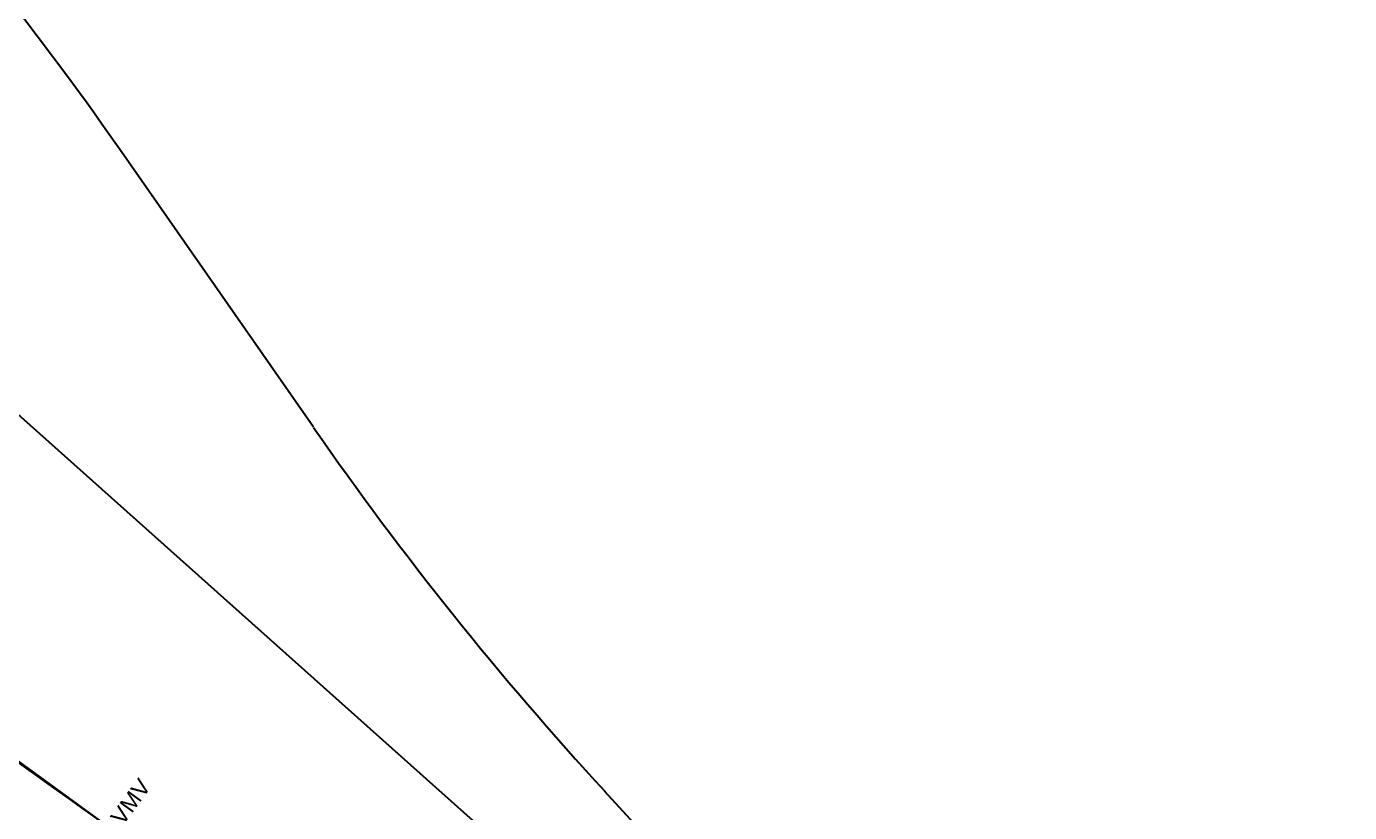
# Model space of a CAD drawing. Header units: metres. Extents: x 307950 to 323604, y 7400965 to 7433979.
# Drawn here: x 308969.5 to 309026.4, y 7432889.8 to 7432923.7 of the extents above; entities that cross this region are included whole.
import ezdxf
from ezdxf.enums import TextEntityAlignment as Align

# ---------------------------------------------------------------- set-up
doc = ezdxf.new("R2010")
doc.units = ezdxf.units.M
doc.header["$LTSCALE"] = 10
doc.linetypes.add('DASHED2', pattern=[0.375, 0.25, -0.125])
doc.layers.get('0').update_dxf_attribs({"linetype": 'DASHED2'})
doc.layers.add('_LIMITE CONCESS', color=30, linetype='CONC_LINE')
doc.layers.add('ACAD-1C-SEM FOTOS$0$U-HZ-AMV', color=3, linetype='Continuous')
doc.layers.add('ACAD-1C-SEM FOTOS$0$Jundiai - Layout MRS_v4_2013-mod$0$--Estudo MRS - Alternativa 1', color=2, linetype='Continuous', lineweight=30)
doc.styles.add('ACAD-1C-SEM FOTOS$0$ARIAL', font='arial.ttf')
doc.styles.add('ACAD-1C-SEM FOTOS$0$Jundiai - Layout MRS_v4_2013-mod$0$Standard', font='arial.ttf')
doc.styles.get("Standard").update_dxf_attribs({"font": 'simplex.shx'})
doc.linetypes.add('CONC_LINE', pattern='A,3.5,-0.25,["CONC",Standard,S=0.175,R=0,X=-0.05,Y=-0.1],-0.75', length=4.5)

# ---------------------------------------------------------------- blocks, each defined once
blk = doc.blocks.new('ACAD-1C-SEM FOTOS$0$Jundiai - Layout MRS_v4_2013-mod$0$amv10_ot_dm_e-flat-4')
at = {"layer": 'ACAD-1C-SEM FOTOS$0$Jundiai - Layout MRS_v4_2013-mod$0$--Estudo MRS - Alternativa 1'}
h = blk.add_hatch(color=256, dxfattribs=at)
h.dxf.hatch_style = 1
h.paths.add_polyline_path([(0, 0), (15.522, -4.377), (15.008, -5.903)])
for p, q in [((-11.413, 2.387), (-10.979, 3.927)), ((-11.196, 3.157), (-9.595, 2.706)), ((-9.595, 2.706), (-9.758, 2.128)), ((-9.595, 2.706), (0, 0)), ((0, 0), (18.48, -5.211)), ((0, 0), (17.868, -7.029)), ((15.522, -4.377), (15.008, -5.903)), ((15.522, -4.377), (15.689, -4.424)), ((18.643, -4.634), (18.317, -5.789)), ((15.008, -5.903), (15.17, -5.967)), ((17.649, -7.587), (18.088, -6.47))]:
    blk.add_line(p, q, dxfattribs=at)
blk.add_circle((0, 0), 0.15, dxfattribs=at)
at = {"layer": 'ACAD-1C-SEM FOTOS$0$Jundiai - Layout MRS_v4_2013-mod$0$--Estudo MRS - Alternativa 1', "style": 'ACAD-1C-SEM FOTOS$0$Jundiai - Layout MRS_v4_2013-mod$0$Standard'}
for s, height, rotation, p in [('CMV', 0.7, 74.2521, (-10.615, 3.807)), ('VMV', 0.7, 74.2521, (0.414, 0.279)), ('PA', 0.49, 344.2521, (-9.891, 1.657)), ('FMV', 0.7, 74.2521, (18.999, -4.703)), ('P1/2', 0.392, 251.2321, (15.605, -4.694)), ("FMV'", 0.7, 248.5274, (16.908, -7.516))]:
    blk.add_text(s, height=height, rotation=rotation, dxfattribs=at).set_placement(p)
blk = doc.blocks.new('ACAD-1C-SEM FOTOS$0$ACAD_Jundiai-plataforma-acucar_Rn_2020 09 10 - GEOFERENCIADO')
at = {"layer": 'ACAD-1C-SEM FOTOS$0$Jundiai - Layout MRS_v4_2013-mod$0$--Estudo MRS - Alternativa 1'}
blk.add_line((309043.535, 7432840.531), (308883.076, 7432983.828), dxfattribs=at)
at = {"layer": 'ACAD-1C-SEM FOTOS$0$Jundiai - Layout MRS_v4_2013-mod$0$--Estudo MRS - Alternativa 1', "lineweight": 30}
for p, q in [((308981.857, 7432906.409), (308973.707, 7432918.122)), ((309026.349, 7432855.879), (308994.408, 7432890.725))]:
    blk.add_line(p, q, dxfattribs=at)
for points in [[(309138.372, 7432753.193, 0.00166), (309122.038, 7432764.853), (309050.716, 7432815.407, -0.003106), (309020.665, 7432836.99), (308978.938, 7432867.352, 0.003134), (308948.17, 7432889.447), (308853.462, 7432956.561, -0.002246), (308831.697, 7432972.132), (308806.676, 7432990.204, 0.001645), (308790.517, 7433001.793), (308727.07, 7433046.985, -0.032125), (308623.801, 7433131.032), (308605.575, 7433147.922, -0.030568), (308551.815, 7433204.223), (308527.325, 7433233.229, -0.032676), (308508.929, 7433258.151), (308186.336, 7433760.849)], [(309140.853, 7432756.644, 0.00166), (309124.495, 7432768.32), (309053.174, 7432818.874, -0.003106), (309023.165, 7432840.426), (308981.438, 7432870.788, 0.003134), (308950.627, 7432892.914), (308855.919, 7432960.029, -0.002246), (308834.186, 7432975.578), (308809.164, 7432993.649, 0.001645), (308792.983, 7433005.255), (308729.535, 7433050.447, -0.032125), (308626.689, 7433134.15), (308608.464, 7433151.039, -0.030568), (308555.063, 7433206.965), (308530.572, 7433235.97, -0.032676), (308512.506, 7433260.446), (308214.093, 7433725.464)]]:
    blk.add_lwpolyline(points, format="xyb", dxfattribs=at)
at = {"layer": 'ACAD-1C-SEM FOTOS$0$Jundiai - Layout MRS_v4_2013-mod$0$--Estudo MRS - Alternativa 1'}
blk.add_lwpolyline([(309103.274, 7432795.619), (309058.956, 7432827.032, -0.003106), (309029.049, 7432848.512), (308987.322, 7432878.874, 0.003134), (308956.409, 7432901.073), (308861.701, 7432968.188, -0.002246), (308840.041, 7432983.685), (308815.019, 7433001.756, 0.001645), (308798.784, 7433013.4), (308776.093, 7433029.562, -0.100148), (308735.443, 7433073.001), (308545.727, 7433380.623)], format="xyb", dxfattribs=at)
at = {"layer": 'ACAD-1C-SEM FOTOS$0$Jundiai - Layout MRS_v4_2013-mod$0$--Estudo MRS - Alternativa 1', "lineweight": 30}
for centre, start, end in [((308850.58, 7432832.45), 34.83041, 48.23374), ((309104.984, 7432992.081), 214.83041, 222.50902)]:
    blk.add_arc(centre, 150, start, end, dxfattribs=at)
at = {"layer": 'ACAD-1C-SEM FOTOS$0$Jundiai - Layout MRS_v4_2013-mod$0$--Estudo MRS - Alternativa 1', "color": 5}
blk.add_arc((307201.026, 7430423.993), 3031.75, 53.95846, 54.676695, dxfattribs=at)
at = {"layer": 'ACAD-1C-SEM FOTOS$0$Jundiai - Layout MRS_v4_2013-mod$0$--Estudo MRS - Alternativa 1', "color": 6, "rotation": 339.7063311877448}
blk.add_blockref('ACAD-1C-SEM FOTOS$0$Jundiai - Layout MRS_v4_2013-mod$0$amv10_ot_dm_e-flat-4', (308973.169, 7432889.111), dxfattribs=at)
blk = doc.blocks.new('ACAD-1C-SEM FOTOS')
blk.add_blockref('ACAD-1C-SEM FOTOS$0$ACAD_Jundiai-plataforma-acucar_Rn_2020 09 10 - GEOFERENCIADO', (0, 0))
at = {"layer": 'ACAD-1C-SEM FOTOS$0$U-HZ-AMV', "style": 'ACAD-1C-SEM FOTOS$0$ARIAL'}
for tag, rotation, p in [('1:18,5', 191.1253, (314938.859, 7432043.109)), ('1:14', 354.9896, (312127.766, 7431887.793)), ('1:14', 181.6957, (312214.805, 7431885.16))]:
    blk.add_attdef(tag, text='', height=2, rotation=rotation, dxfattribs=at).set_placement(p, align=Align.MIDDLE_CENTER)

msp = doc.modelspace()

# ---------------------------------------------------------------- block references
at = {"layer": '_LIMITE CONCESS'}
msp.add_blockref('ACAD-1C-SEM FOTOS', (0, 0), dxfattribs=at)

doc.saveas('drawing.dxf')
